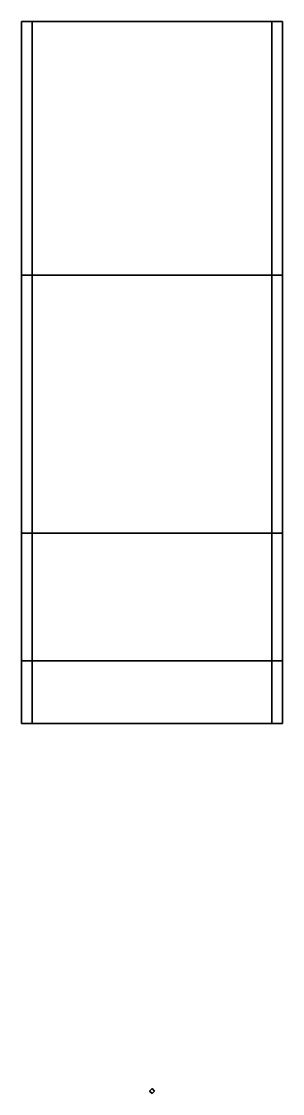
# Model space of a CAD drawing. Extents: x -4 to 4, y -35.9 to 36.
# Drawn here: x -2.57 to 2.57, y -35.95 to -14.86 of the extents above; entities that cross this region are included whole.
import ezdxf

# ---------------------------------------------------------------- set-up
doc = ezdxf.new("R2010")
doc.units = 0
doc.layers.add('SUPERSTRUCTURE', color=3, linetype='CONTINUOUS')

msp = doc.modelspace()

# ---------------------------------------------------------------- linework, layer by layer
at = {"layer": 'SUPERSTRUCTURE'}
for points in [[(-2.57, -14.86, 3.212), (-2.57, -19.85, 3.591), (-2.57, -19.85, 3.675), (-2.57, -14.86, 3.305)], [(2.36, -14.86, 4.125), (2.57, -14.86, 3.305), (-2.57, -14.86, 3.305), (-2.36, -14.86, 4.125)], [(-2.57, -14.86, 3.305), (-2.57, -19.85, 3.675), (-2.36, -19.85, 4.515), (-2.36, -14.86, 4.125)], [(0, -14.86, 3.305), (-1.415, -14.86, 3.27), (-2.57, -14.86, 3.305)], [(-1.415, -14.86, 3.27), (-2.57, -14.86, 3.212), (-2.57, -14.86, 3.305)], [(-2.36, -14.86, 4.125), (-2.36, -19.85, 4.515), (2.36, -19.85, 4.515), (2.36, -14.86, 4.125)], [(2.57, -14.86, 3.305), (1.415, -14.86, 3.27), (0, -14.86, 3.305)], [(2.57, -14.86, 3.305), (2.57, -14.86, 3.212), (1.415, -14.86, 3.27)], [(2.36, -19.85, 4.515), (2.57, -19.85, 3.675), (2.57, -14.86, 3.305), (2.36, -14.86, 4.125)], [(2.57, -19.85, 3.675), (2.57, -19.85, 3.591), (2.57, -14.86, 3.212), (2.57, -14.86, 3.305)], [(-2.57, -19.85, 3.591), (-2.57, -24.925, 3.98), (-2.57, -24.925, 4.055), (-2.57, -19.85, 3.675)], [(-2.57, -19.85, 3.675), (-2.57, -24.925, 4.055), (-2.36, -24.925, 4.905), (-2.36, -19.85, 4.515)], [(-2.36, -19.85, 4.515), (-2.36, -24.925, 4.905), (2.36, -24.925, 4.905), (2.36, -19.85, 4.515)], [(2.36, -24.925, 4.905), (2.57, -24.925, 4.055), (2.57, -19.85, 3.675), (2.36, -19.85, 4.515)], [(2.57, -24.925, 4.055), (2.57, -24.925, 3.98), (2.57, -19.85, 3.591), (2.57, -19.85, 3.675)], [(-2.57, -24.925, 3.98), (-2.57, -27.44, 4.161), (-2.57, -27.44, 4.245), (-2.57, -24.925, 4.055)], [(-2.57, -24.925, 4.055), (-2.57, -27.44, 4.245), (-2.36, -27.44, 5.09), (-2.36, -24.925, 4.905)], [(-2.36, -24.925, 4.905), (-2.36, -27.44, 5.09), (2.36, -27.44, 5.09), (2.36, -24.925, 4.905)], [(2.36, -27.44, 5.09), (2.57, -27.44, 4.245), (2.57, -24.925, 4.055), (2.36, -24.925, 4.905)], [(2.57, -27.44, 4.245), (2.57, -27.44, 4.161), (2.57, -24.925, 3.98), (2.57, -24.925, 4.055)], [(-2.57, -27.44, 4.161), (-2.57, -28.67, 4.268), (-2.57, -28.67, 4.33), (-2.57, -27.44, 4.245)], [(-2.57, -27.44, 4.245), (-2.57, -28.67, 4.33), (-2.36, -28.67, 5.17), (-2.36, -27.44, 5.09)], [(-2.36, -27.44, 5.09), (-2.36, -28.67, 5.17), (2.36, -28.67, 5.17), (2.36, -27.44, 5.09)], [(2.36, -28.67, 5.17), (2.57, -28.67, 4.33), (2.57, -27.44, 4.245), (2.36, -27.44, 5.09)], [(2.57, -28.67, 4.33), (2.57, -28.67, 4.268), (2.57, -27.44, 4.161), (2.57, -27.44, 4.245)], [(-2.36, -28.67, 5.17), (-2.57, -28.67, 4.33), (2.57, -28.67, 4.33), (2.36, -28.67, 5.17)], [(-2.57, -28.67, 4.33), (-1.415, -28.67, 4.31), (0, -28.67, 4.33)], [(0, -28.67, 4.33), (1.415, -28.67, 4.31), (2.57, -28.67, 4.33)], [(1.415, -28.67, 4.31), (2.57, -28.67, 4.268), (2.57, -28.67, 4.33)], [(0, -35.85, 4.88), (-0.05, -35.9, 4.89), (-0.05, -35.9, 7.39), (0, -35.85, 7.39)], [(0, -35.85, 7.39), (-0.05, -35.9, 7.39), (0, -35.95, 7.39), (0.05, -35.9, 7.39)], [(0.05, -35.9, 4.89), (0, -35.85, 4.88), (0, -35.85, 7.39), (0.05, -35.9, 7.39)], [(-0.05, -35.9, 4.89), (0, -35.95, 4.9), (0, -35.95, 7.39), (-0.05, -35.9, 7.39)], [(0, -35.95, 4.9), (0.05, -35.9, 4.89), (0.05, -35.9, 7.39), (0, -35.95, 7.39)]]:
    msp.add_3dface(points, dxfattribs=at)

doc.saveas('drawing.dxf')
